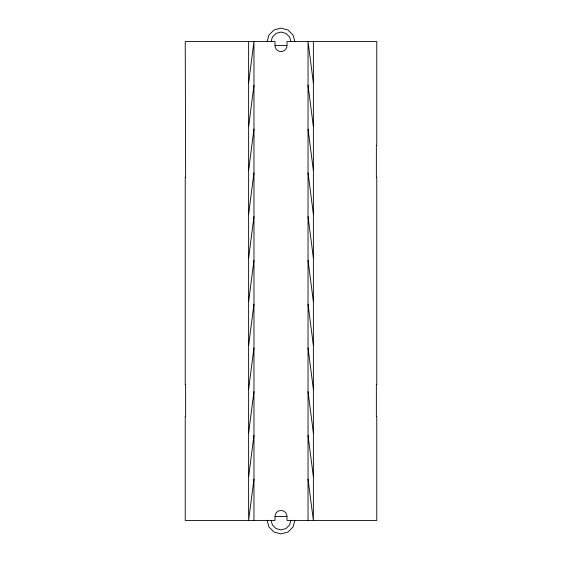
<?xml version="1.0" encoding="UTF-8"?>
<svg xmlns="http://www.w3.org/2000/svg" width="562" height="562" viewBox="0 0 562 562"><rect width="100%" height="100%" fill="white"/><g stroke="black" fill="none" stroke-linecap="round" stroke-linejoin="round"><path stroke-width="0.84" d="M248.622 82.867L253.968 41.567L253.968 520.433M248.622 126.626L253.968 85.326M248.622 170.377L253.968 129.084M248.622 214.136L253.968 172.836M248.622 257.895L253.968 216.595M248.622 301.646L253.968 260.354M248.622 345.405L253.968 304.105M248.622 389.164L253.968 347.864M248.622 432.916L253.968 391.623M248.622 476.674L253.968 435.374M253.968 479.133L248.622 520.433L248.622 41.567M271.102 41.785L272.359 37.078L276.012 33.425L281 32.09L285.988 33.425L289.641 37.078L290.898 41.785M290.898 520.215L289.641 524.922L285.988 528.575L281 529.91L276.012 528.575L272.359 524.922L271.102 520.215M294.291 41.714L294.832 41.567L293.097 35.083L287.983 29.969L281 28.1L274.017 29.969L268.903 35.083L267.168 41.567L267.709 41.714M267.709 520.286L267.168 520.433L268.903 526.917L274.017 532.031L281 533.9L287.983 532.031L293.097 526.917L294.832 520.433L294.291 520.286M275.015 45.557L286.985 45.557L286.985 41.567L376.772 41.567L376.772 145.319L376.364 145.319L376.364 177.248L376.772 177.248L376.772 384.752L376.364 384.752L376.364 416.681L376.772 416.681L376.772 520.433L286.985 520.433L286.985 516.443A5.985 5.985 0 0 0 281 510.458A5.985 5.985 0 0 0 275.015 516.443L275.015 520.433L185.228 520.433L185.228 416.681L185.636 416.681L185.636 384.752L185.228 384.752L185.228 177.248L185.636 177.248L185.228 41.567L275.015 41.567L275.015 45.557A5.985 5.985 0 0 0 281 51.542A5.985 5.985 0 0 0 286.985 45.557M275.015 516.443L286.985 516.443M313.378 82.867L308.032 41.567L308.032 520.433M308.032 85.326L313.378 126.626M308.032 129.084L313.378 170.377M308.032 172.836L313.378 214.136M308.032 216.595L313.378 257.895M308.032 260.354L313.378 301.646M308.032 304.105L313.378 345.405M308.032 347.864L313.378 389.164M308.032 391.623L313.378 432.916M308.032 435.374L313.378 476.674M308.032 479.133L313.378 520.433L313.378 41.567"/></g></svg>
